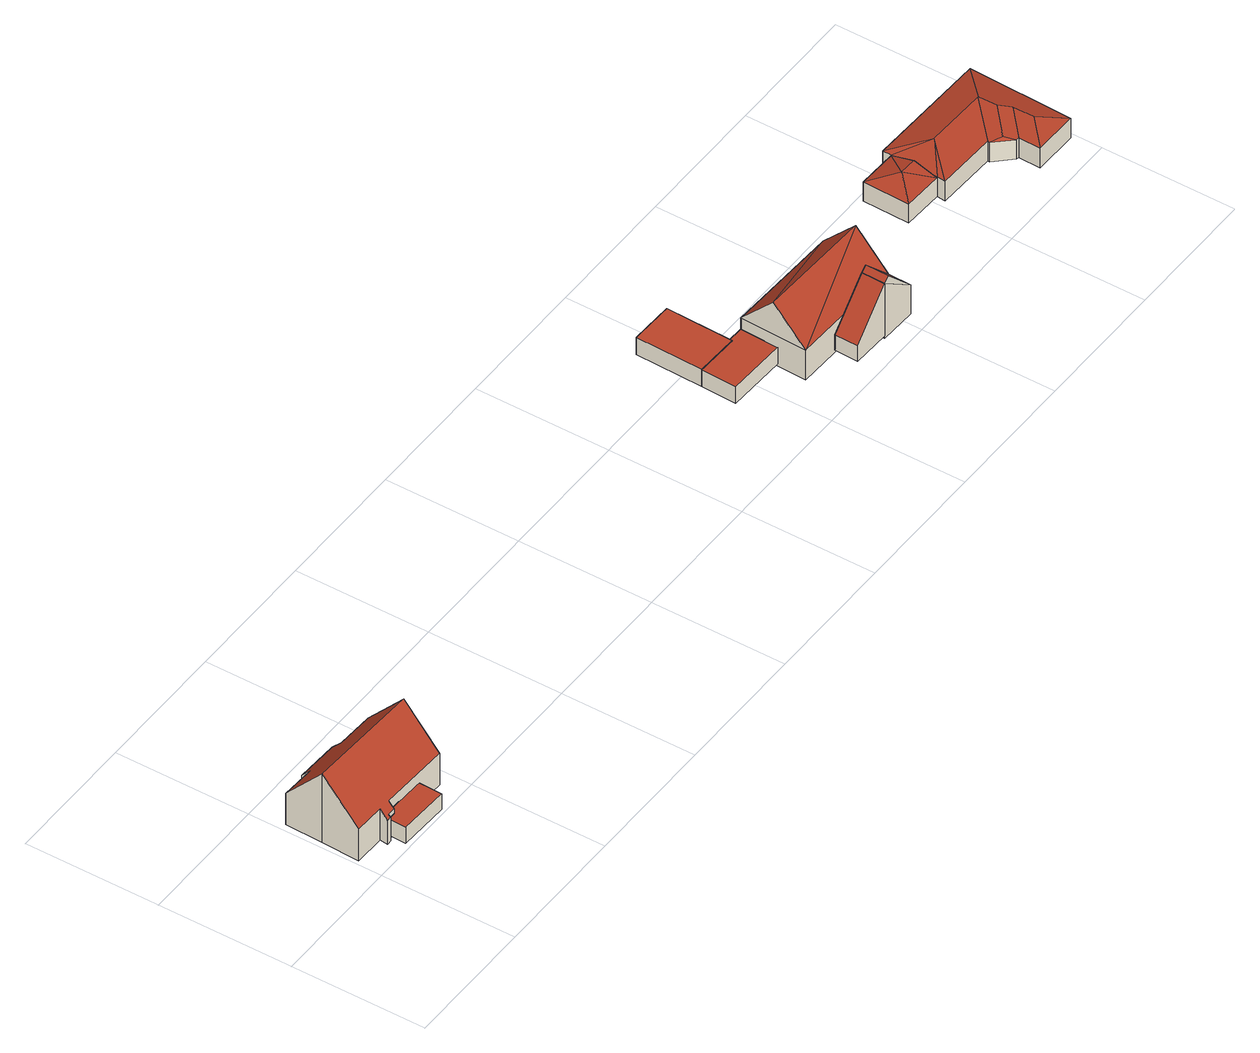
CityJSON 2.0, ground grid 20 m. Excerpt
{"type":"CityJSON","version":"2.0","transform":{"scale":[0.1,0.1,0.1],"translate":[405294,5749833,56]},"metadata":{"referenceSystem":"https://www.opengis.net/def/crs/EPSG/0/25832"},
"CityObjects":{
"building1":{"type":"Building","attributes":{"Gemeindeschluessel":"05515000","Geometrietyp2DReferenz":"3000","function":"51009_1610","roofType":"1000","measuredHeight":2.73},"geometry":[{"type":"Solid","lod":"2","boundaries":[[[[0,1,2,3]],[[4,5,1,0]],[[6,7,5,4]],[[8,9,7,6]],[[10,11,9,8]],[[12,13,11,10]],[[3,2,13,12]],[[10,8,6,4,0,3,12]],[[1,5,7,9,11,13,2]]]],"semantics":{"surfaces":[{"type":"WallSurface"},{"type":"RoofSurface"},{"type":"GroundSurface"}],"values":[[0,0,0,0,0,0,0,1,2]]}}]},
"building2":{"type":"Building","attributes":{"Gemeindeschluessel":"05515000","Geometrietyp2DReferenz":"3000","function":"31001_1000","roofType":"5000","measuredHeight":11.71},"address":[{"country":"Germany","locality":"Münster","thoroughfareNumber":"12","thoroughfareName":"Fuggerstraße"}],"geometry":[{"type":"Solid","lod":"2","boundaries":[[[[14,15,16,17]],[[18,19,15,14]],[[20,21,19,18]],[[22,23,21,20]],[[24,25,23,22]],[[26,27,25,24]],[[28,29,27,26]],[[30,31,29,28]],[[32,33,31,30]],[[34,35,33,32]],[[36,37,35,34]],[[38,39,37,36]],[[40,41,39,38]],[[42,43,41,40]],[[44,45,43,42]],[[17,16,45,44]],[[38,36,34,32,30,28,26,40]],[[24,22,20,18,14,17,44,42,40,26]],[[15,19,21,23,25,27,29,31,33,35,37,39,41,43,45,16]]]],"semantics":{"surfaces":[{"type":"WallSurface"},{"type":"RoofSurface"},{"type":"GroundSurface"}],"values":[[0,0,0,0,0,0,0,0,0,0,0,0,0,0,0,0,1,1,2]]}}]},
"building3":{"type":"Building","attributes":{"Gemeindeschluessel":"05515000","Geometrietyp2DReferenz":"3000","function":"31001_2000","roofType":"1000","measuredHeight":2.87},"geometry":[{"type":"Solid","lod":"2","boundaries":[[[[46,47,48,49]],[[50,51,47,46]],[[52,53,51,50]],[[54,55,53,52]],[[56,57,55,54]],[[49,48,57,56]],[[54,52,50,46,49,56]],[[47,51,53,55,57,48]]]],"semantics":{"surfaces":[{"type":"WallSurface"},{"type":"RoofSurface"},{"type":"GroundSurface"}],"values":[[0,0,0,0,0,0,1,2]]}}]},
"building4":{"type":"Building","attributes":{"Gemeindeschluessel":"05515000","Geometrietyp2DReferenz":"3000","function":"31001_2460","roofType":"1000","measuredHeight":2.91},"geometry":[{"type":"Solid","lod":"2","boundaries":[[[[58,48,47,59]],[[60,61,48,58]],[[62,63,61,60]],[[64,51,63,62]],[[59,47,51,64]],[[62,60,58,59,64]],[[48,61,63,51,47]]]],"semantics":{"surfaces":[{"type":"WallSurface"},{"type":"RoofSurface"},{"type":"GroundSurface"}],"values":[[0,0,0,0,0,1,2]]}}]},
"building5":{"type":"Building","attributes":{"Gemeindeschluessel":"05515000","Geometrietyp2DReferenz":"3000","function":"51009_1610","roofType":"2100","measuredHeight":8.94},"geometry":[{"type":"Solid","lod":"2","boundaries":[[[[65,66,67,68]],[[69,70,66,65]],[[71,72,70,69]],[[68,67,72,71]],[[69,65,68,71]],[[66,70,72,67]]]],"semantics":{"surfaces":[{"type":"WallSurface"},{"type":"RoofSurface"},{"type":"GroundSurface"}],"values":[[0,0,0,0,1,2]]}}]},
"building6":{"type":"Building","attributes":{"Gemeindeschluessel":"05515000","Geometrietyp2DReferenz":"3000","function":"31001_1000"},"address":[{"country":"Germany","locality":"Münster","thoroughfareNumber":"14","thoroughfareName":"Fuggerstraße"}],"children":["building6-1","building6-2"]},
"building6-1":{"type":"BuildingPart","attributes":{"roofType":"3100","measuredHeight":10.07},"parents":["building6"],"geometry":[{"type":"Solid","lod":"2","boundaries":[[[[73,74,75,76]],[[69,77,74,73]],[[65,78,79,77,69]],[[73,80,69]],[[81,65,82,76]],[[76,82,80,73]],[[69,80,82,65]],[[74,77,79,75]],[[78,65,81]],[[75,79,78,81,76]]]],"semantics":{"surfaces":[{"type":"WallSurface"},{"type":"RoofSurface"},{"type":"GroundSurface"},{"type":"ClosureSurface"}],"values":[[0,0,0,0,0,1,1,2,0,3]]}}]},
"building6-2":{"type":"BuildingPart","attributes":{"roofType":"3100","measuredHeight":10.43},"parents":["building6"],"geometry":[{"type":"Solid","lod":"2","boundaries":[[[[83,84,85,86]],[[87,76,75,84,83]],[[86,85,88,89]],[[83,90,87]],[[89,91,86]],[[91,90,83]],[[83,86,91]],[[90,91,89]],[[89,78,81,87,90]],[[84,75,79,88,85]],[[79,78,89,88]],[[87,81,76]],[[75,76,81,78,79]]]],"semantics":{"surfaces":[{"type":"WallSurface"},{"type":"RoofSurface"},{"type":"GroundSurface"},{"type":"ClosureSurface"}],"values":[[0,0,0,0,0,1,1,1,1,2,0,0,3]]}}]},
"building7":{"type":"Building","attributes":{"Gemeindeschluessel":"05515000","Geometrietyp2DReferenz":"3000","function":"31001_2460","roofType":"5000","measuredHeight":4.25},"geometry":[{"type":"Solid","lod":"2","boundaries":[[[[92,93,94,95]],[[96,97,93,92]],[[98,99,97,96]],[[95,94,99,98]],[[92,100,96]],[[98,101,95]],[[95,101,100]],[[100,92,95]],[[100,101,98]],[[98,96,100]],[[93,97,99,94]]]],"semantics":{"surfaces":[{"type":"WallSurface"},{"type":"RoofSurface"},{"type":"GroundSurface"}],"values":[[0,0,0,0,1,0,1,1,1,1,2]]}}]},
"building8":{"type":"Building","attributes":{"Gemeindeschluessel":"05515000","Geometrietyp2DReferenz":"3000","function":"31001_1000","roofType":"5000","measuredHeight":4.79},"address":[{"country":"Germany","locality":"Münster","thoroughfareNumber":"14b","thoroughfareName":"Fuggerstraße"}],"geometry":[{"type":"Solid","lod":"2","boundaries":[[[[102,103,99,104]],[[105,106,103,102]],[[107,108,106,105]],[[109,110,108,107]],[[111,112,110,109]],[[113,114,112,111]],[[115,116,114,113]],[[117,118,116,115]],[[119,120,118,117]],[[121,94,120,119]],[[104,99,94,121]],[[122,119,117,123]],[[124,125,123,117,115,126]],[[115,113,126]],[[124,126,113,111,127]],[[127,111,109,128]],[[109,107,128]],[[124,127,128,107,105,125]],[[123,125,105,102,122]],[[122,102,104]],[[122,104,121]],[[121,119,122]],[[103,106,108,110,112,114,116,118,120,94,99]]]],"semantics":{"surfaces":[{"type":"WallSurface"},{"type":"RoofSurface"},{"type":"GroundSurface"}],"values":[[0,0,0,0,0,0,0,0,0,0,0,1,1,1,1,1,1,1,1,1,1,1,2]]}}]}
},
"vertices":[
[59,26,46],[59,26,19],[58,3,19],[58,3,46],[59,29,46],[59,29,19],[71,29,46],[71,29,19],[71,37,46],[71,37,19],[135,35,46],[135,35,19],[134,0,46],[134,0,19],
[59,29,54],[59,29,10],[71,29,10],[71,29,54],[59,26,50],[59,26,10],[52,26,50],[52,26,10],[53,38,63],[53,38,10],[7,39,63],[7,39,10],[9,95,127],[9,95,10],[11,151,63],[11,151,10],[62,149,63],[62,149,10],[62,162,48],[62,162,10],[127,160,47],[127,160,10],[126,145,64],[126,145,10],[182,143,63],[182,143,10],[180,88,126],[180,88,10],[178,33,63],[178,33,10],[71,37,63],[71,37,10],
[1023,165,42],[1023,165,14],[958,167,14],[958,167,42],[1023,169,42],[1023,169,14],[1047,168,42],[1047,168,14],[1045,111,42],[1045,111,14],[956,114,42],[956,114,14],
[958,167,43],[1023,165,43],[961,267,43],[961,267,14],[1026,265,43],[1026,265,14],[1023,169,43],
[1162,64,104],[1162,64,15],[1105,66,15],[1105,66,41],[1161,29,104],[1161,29,15],[1104,31,41],[1104,31,15],
[1216,27,60],[1216,27,11],[1217,62,11],[1217,62,60],[1161,29,11],[1162,64,61],[1162,64,11],[1168,28,112],[1216,62,61],[1169,63,112],
[1221,162,61],[1221,162,11],[1047,168,11],[1047,168,61],[1217,62,61],[1043,68,11],[1043,68,61],[1219,112,115],[1045,118,115],
[1346,118,49],[1346,118,17],[1406,116,17],[1406,116,49],[1348,188,49],[1348,188,17],[1408,186,49],[1408,186,17],[1381,152,59],[1407,151,59],
[1408,199,50],[1408,199,17],[1408,186,50],[1593,193,50],[1593,193,17],[1588,38,50],[1588,38,17],[1521,39,50],[1521,39,17],[1522,72,50],[1522,72,17],[1518,72,50],[1518,72,17],[1495,97,50],[1495,97,17],[1495,100,50],[1495,100,17],[1405,103,50],[1405,103,17],[1406,116,50],[1450,150,64],[1542,147,64],[1543,119,65],[1543,146,65],[1509,87,55],[1556,104,60],[1556,72,60]
]}
